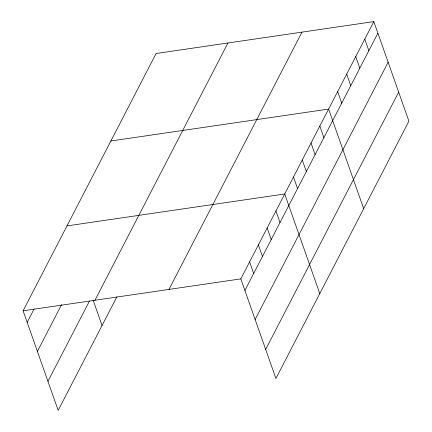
<?xml version="1.0" encoding="UTF-8"?>
<svg xmlns="http://www.w3.org/2000/svg" width="432" height="432" viewBox="0 0 432 432"><rect width="100%" height="100%" fill="white"/><g stroke="black" fill="none" stroke-linecap="round" stroke-linejoin="round"><path stroke-width="0.65" d="M116.894 296.806L58.18 410.4L23.101 310.797L156.092 53.514L373.82 21.6L408.899 121.203L275.908 378.486L240.829 278.883L373.82 21.6M27.178 322.364L34.139 308.896M37.406 351.416L61.619 304.571M47.947 381.348L89.413 301.131M94.954 300.267L227.945 42.984M168.982 289.418L301.973 32.13M244.906 290.45L377.892 33.167M255.134 319.502L388.125 62.219M265.675 349.434L398.666 92.151M110.878 140.994L328.606 109.075L363.679 208.678M66.992 225.898L284.72 193.979L319.793 293.582M23.101 310.797L240.829 278.883M364.781 39.096L368.852 50.657M355.736 56.592L359.807 68.153M346.691 74.088L350.762 85.649M337.651 91.579L341.723 103.145M319.826 126.058L323.903 137.624M311.051 143.035L315.122 154.602M302.27 160.018L306.347 171.585M293.495 177.001L297.567 188.563M275.94 210.962L280.012 222.523M267.165 227.939L271.237 239.506M258.385 244.922L262.456 256.489M249.61 261.9L253.681 273.467M93.166 300.235L102.065 325.496"/></g></svg>
